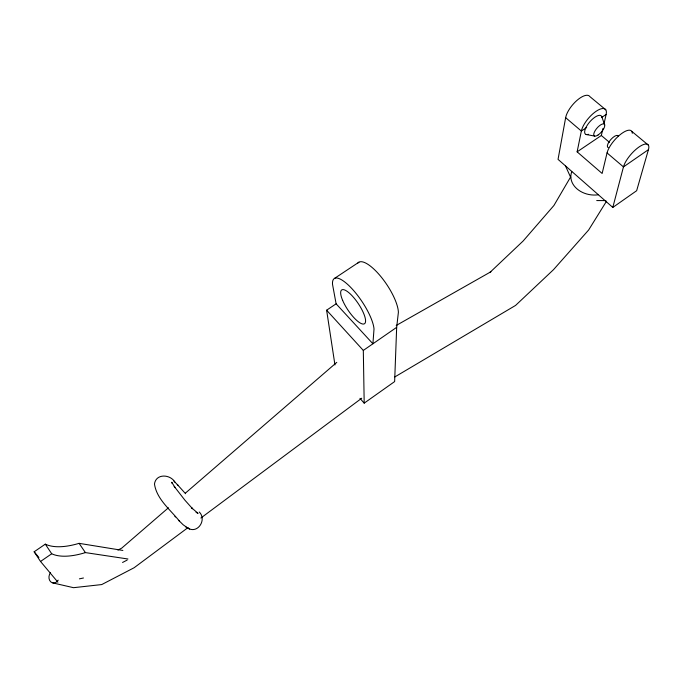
<?xml version="1.0" encoding="UTF-8"?>
<svg xmlns="http://www.w3.org/2000/svg" width="683" height="683" viewBox="0 0 683 683"><rect width="100%" height="100%" fill="white"/><g stroke="black" fill="none" stroke-linecap="round" stroke-linejoin="round"><path stroke-width="1.02" d="M357.875 263.075A33.732 10.911 56 0 1 380.772 276.461A33.732 10.911 56 0 1 398.394 312.251L396.669 327.345L394.637 381.575L364.193 403.141L359.95 398.36M605.787 109.801L589.89 96.619A17.493 7.052 -49.6 0 0 576.99 100.375A17.493 7.052 -49.6 0 0 565.652 117.664L558.045 159.37L612.805 207.436L636.65 190.711L648.432 149.662A18.04 6.267 -48.4 0 0 639.066 146.956A18.04 6.267 -48.4 0 0 623.459 166.908L612.805 207.436M632.296 133.287A17.886 6.497 -48.7 0 0 620.719 134.218A17.886 6.497 -48.7 0 0 607.05 152.924L602.133 173.465L577.126 151.839L581.361 131.042A17.638 6.847 -49.3 0 1 596.233 111.209A17.638 6.847 -49.3 0 1 606.128 114.462L604.079 123.469M577.126 151.839L601.339 135.49L602.935 128.481M570.595 177.008L553.922 205.481L523.118 241.022L490.104 272.278L490.889 271.766L396.225 325.467M606.589 201.109L588.626 230.017L553.52 269.657L515.563 305.429L394.808 376.948M168.436 507.785L121.719 548.133L117.92 550.063M185.358 493.169L336.779 362.366M188.021 527.592L134.116 567.744L101.741 584.563L73.533 587.687L52.693 582.889M200.862 518.038L361.725 398.232M648.432 149.662L623.459 166.908L607.05 152.924M364.193 403.141L363.313 350.422L396.669 327.345M122.88 550.447L79.083 543.344A76.223 33.356 -35 0 1 45.3 544.146L34.15 551.779L40.528 561.469L51.712 553.768A76.581 32.852 -35.2 0 0 85.409 552.598L127.952 558.993M334.952 364.944L326.619 310.202L336.113 303.815L332.527 284.367A33.979 10.143 56 0 1 351.899 288.636A33.979 10.143 56 0 1 374.011 329.018L372.909 343.78L336.113 303.815M586.671 127.49L581.361 131.042L565.652 117.664M601.706 117.425L606.128 114.462M334.525 278.391L358.951 262.17M122.547 562.468L127.149 560.094M79.416 578.851L83.454 577.997M596.72 200.563L605.01 200.597M586.142 134.491L594.662 136.088M187.74 528.027C197.549 534.405 207.18 519.729 199.265 512.011M178.647 520.335L183.138 524.766L187.612 527.95M196.064 512.327L198.061 513.394L191.616 507.793L192.572 508.767L184.897 500.169L174.216 486.416L175.07 487.636L171.757 482.215L172.193 483.59M185.87 527.02L189.609 529.035M631.775 131.367L648.389 145.155M601.339 135.49L609.449 142.337M175.01 482.215C170.409 474.181 155.929 473.276 154.478 483.999C156.595 499.205 170.571 509.868 179.586 521.334M177.256 484.486L185.58 493.724M173.806 481.003L178.161 485.391M174.899 516.339L175.471 516.946M326.619 310.202L363.313 350.422M40.528 561.469L57.893 582.189M34.15 551.779L38.888 557.456M79.083 543.344L85.409 552.598M45.3 544.146L51.712 553.768M565.464 165.884L570.698 177.418M601.791 116.767L604.686 124.767M608.229 147.605A7.778 2.869 -48.8 0 1 610.875 139.469A7.778 2.869 -48.8 0 1 618.371 136.241M588.533 134.312A12.081 4.679 -49.2 0 1 588.977 122.829A12.081 4.679 -49.2 0 1 601.928 117.502M58.209 580.149A6.335 5.123 -76.5 0 1 50.644 581.754A6.335 5.123 -76.5 0 1 50.542 572.644M598.12 194.817A22.155 17.109 7.9 0 1 576.87 188.756A22.155 17.109 7.9 0 1 571.782 171.689M598.112 134.978A7.718 2.945 -49.1 0 0 604.506 124.391A7.718 2.945 -49.1 0 0 595.141 130.649A7.718 2.945 -49.1 0 0 598.112 134.978M342.644 300.383A20.379 6.079 56 0 0 364.21 323.896A20.379 6.079 56 0 0 352.522 296.226A20.379 6.079 56 0 0 342.644 300.383"/></g></svg>
